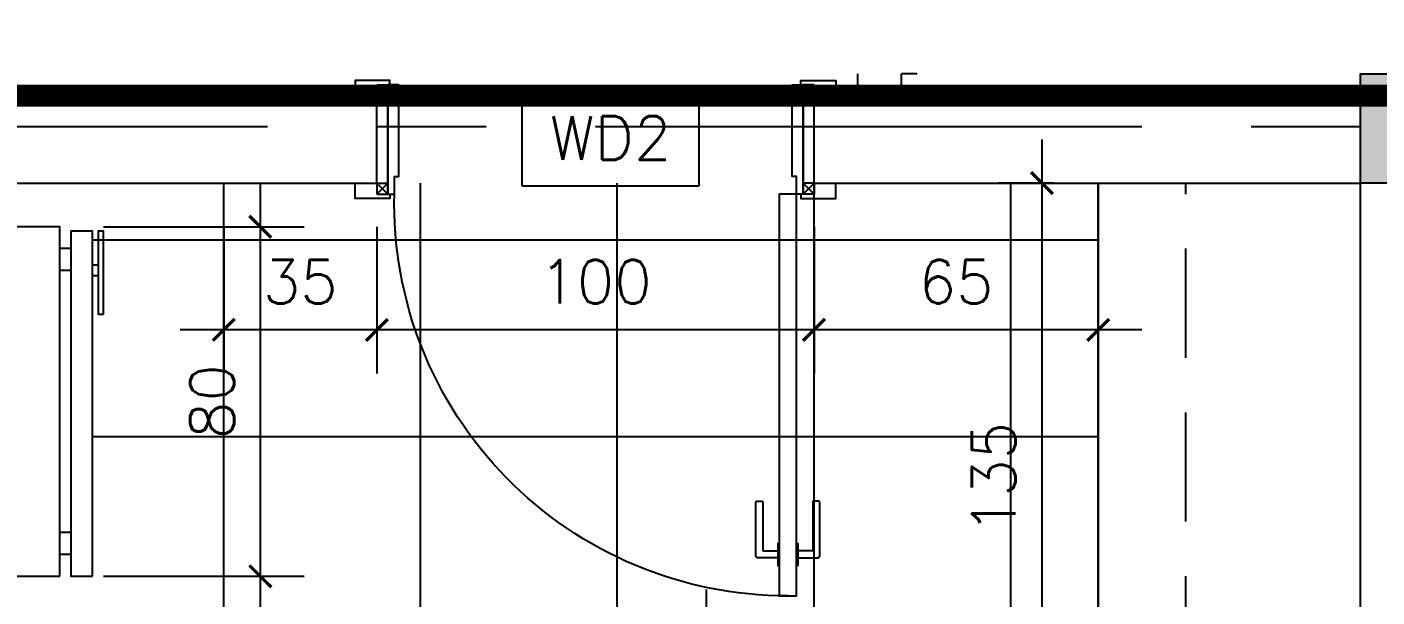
# Model space of a CAD drawing. Header units: centimetres. Extents: x -2623 to 107, y 3 to 2982.
# Drawn here: x -1710 to -1401.3, y 2033.2 to 2163.7 of the extents above; entities that cross this region are included whole.
import ezdxf
from ezdxf.xclip import XClip

# ---------------------------------------------------------------- set-up
doc = ezdxf.new("R2010")
doc.units = ezdxf.units.CM
doc.header["$LTSCALE"] = 100
doc.header["$MEASUREMENT"] = 0
doc.header["$XCLIPFRAME"] = 0
doc.header["$PDMODE"] = 35
for name, pattern in [('A0-01 FLOOR PLANS$0$HIDDEN', [0.375, 0.25, -0.125]), ('GRID$0$GRID$0$XREF GRID$0$GRIDS$0$CENTER', [2, 1.25, -0.25, 0.25, -0.25]), ('HIDDEN', [0.375, 0.25, -0.125])]:
    doc.linetypes.add(name, pattern=pattern)
for name, color, linetype in [('A0-01 FLOOR PLANS$0$COUNTERS', 85, 'Continuous'), ('A0-01 FLOOR PLANS$0$DOOR', 1, 'Continuous'), ('A0-01 FLOOR PLANS$0$KITCHEN', 11, 'Continuous'), ('A0-01 FLOOR PLANS$0$TEXT-SCHED', 3, 'Continuous'), ('A0-01 FLOOR PLANS$0$WALL-01', 7, 'Continuous'), ('A0-01 FLOOR PLANS$0$WINDOW', 1, 'Continuous'), ('COUNTERS', 85, 'Continuous'), ('DIM', 1, 'Continuous'), ('GRID$0$XREF GRID', 11, 'GRID$0$GRID$0$XREF GRID$0$GRIDS$0$CENTER'), ('HIDDEN -03', 8, 'HIDDEN'), ('ID_Flooring_02', 127, 'Continuous'), ('XREF GF COL$0$COLUMN', 6, 'Continuous'), ('XREF GF COL$0$COLUMN HATCH', 201, 'Continuous')]:
    doc.layers.add(name, color=color, linetype=linetype)
doc.styles.add('A0-01 FLOOR PLANS$0$A0-01 GROUND FLOOR PLAN - For Entry modification$0$ROMANS', font='romans')
doc.styles.add('ROMANS', font='romans')
doc.dimstyles.new('A0-01 FLOOR PLANS$0$A0-01 GROUND FLOOR PLAN - For Entry modification$0$text', dxfattribs={"dimtxt": 18, "dimasz": 10, "dimexe": 10, "dimexo": 10, "dimgap": -6, "dimtad": 1, "dimtih": 1, "dimtoh": 1, "dimdec": 0, "dimdsep": 46, "dimtxsty": 'A0-01 FLOOR PLANS$0$A0-01 GROUND FLOOR PLAN - For Entry modification$0$ROMANS', "dimblk1": 'A0-01 FLOOR PLANS$0$A0-01 GROUND FLOOR PLAN - For Entry modification$0$_ARCHTICK', "dimblk2": 'A0-01 FLOOR PLANS$0$A0-01 GROUND FLOOR PLAN - For Entry modification$0$_ARCHTICK', "dimsah": 1, "dimcen": 25, "dimdle": 10, "dimse1": 1, "dimse2": 1, "dimsd1": 1, "dimsd2": 1, "dimclrd": 1, "dimclre": 1, "dimclrt": 2, "dimadec": 0, "dimazin": 0, "dimtfac": 1, "dimtdec": 0, "dimtmove": 2, "dimatfit": 3, "dimldrblk": 'A0-01 FLOOR PLANS$0$A0-01 GROUND FLOOR PLAN - For Entry modification$0$_ARCHTICK', "dimfxl": 1, "dimtolj": 1, "dimtzin": 0, "dimarcsym": 0})
doc.dimstyles.new('AS-17-100', dxfattribs={"dimtxt": 10, "dimasz": 5, "dimexe": 10, "dimexo": 10, "dimgap": 6, "dimtad": 1, "dimtoh": 1, "dimdec": 0, "dimdsep": 46, "dimtxsty": 'ROMANS', "dimblk1": 'ARCHTICK', "dimblk2": 'ARCHTICK', "dimsah": 1, "dimcen": 25, "dimdle": 10, "dimclrd": 1, "dimclre": 1, "dimclrt": 2, "dimadec": 0, "dimazin": 0, "dimtfac": 1, "dimtdec": 0, "dimtofl": 0, "dimtmove": 2, "dimatfit": 3, "dimldrblk": 'ARCHTICK', "dimfxl": 1, "dimtolj": 1, "dimtzin": 0, "dimarcsym": 0})

# ---------------------------------------------------------------- blocks, each defined once
blk = doc.blocks.new('XREF GF COL')
at = {"layer": 'XREF GF COL$0$COLUMN HATCH'}
blk.add_hatch(color=256, dxfattribs=at).paths.add_polyline_path([(-11714.69592813422, 2153.000000000006), (-11714.69592813422, 2128.000000000006), (-11634.69592813422, 2128.000000000006), (-11634.69592813422, 2153.000000000006)])
at = {"layer": 'XREF GF COL$0$COLUMN'}
blk.add_lwpolyline([(-11714.69592813422, 2128.000000000006), (-11714.69592813422, 2153.000000000006), (-11634.69592813422, 2153.000000000006), (-11634.69592813422, 2128.000000000006)], close=True, dxfattribs=at)
blk = doc.blocks.new('GRID')
at = {"layer": 'GRID$0$XREF GRID'}
blk.add_line((-1969.804241438603, 2140.976995210325), (-230.2361929991464, 2140.976995210324), dxfattribs=at)
blk = doc.blocks.new('A0-01 FLOOR PLANS$0$A$C6A555936')
at = {"layer": 'A0-01 FLOOR PLANS$0$KITCHEN', "extrusion": (0, 0, -1)}
for p, q in [((-71.25000000023192, 61.25000000039745), (-71.25000000023192, 60.00000000068667)), ((-68.75000000008185, 61.25000000039745), (-68.75000000008185, 60.00000000068667)), ((-75.00000000009186, 55.00000000038744), (-75.00000000009186, 52.49999999950978)), ((-70.00000000015643, 55.00000000038744), (-70.00000000015643, 52.49999999950978)), ((-10.00000000023465, 55.00000000038744), (-10.00000000023465, 52.49999999950978)), ((-4.999999999935426, 55.00000000038744), (-4.999999999935426, 52.49999999950978))]:
    blk.add_line(p, q, dxfattribs=at)
at = {"layer": 'A0-01 FLOOR PLANS$0$KITCHEN', "flags": 128}
for points in [[(-60.00000000028558, 62.50000000010823), (-79.0000000000282, 62.50000000010823), (-79.0000000000282, 61.25000000039745), (-60.00000000028558, 61.25000000039745)], [(0, 60.00000000068667), (-79.0000000000282, 60.00000000068667), (-79.0000000000282, 55.00000000038744), (0, 55.00000000038744)], [(0, 52.49999999950978), (-80.0000000000282, 52.49999999950978), (-80.0000000000282, 0), (0, 0)]]:
    blk.add_lwpolyline(points, close=True, dxfattribs=at)
blk = doc.blocks.new('*D326')
at = {"layer": 'A0-01 FLOOR PLANS$0$TEXT-SCHED', "color": 1, "lineweight": -2, "transparency": 16777216}
for p, q in [((-1556.255680181178, 2149.349796241794), (-1596.827108752606, 2149.349796241794)), ((-1596.827108752606, 2149.349796241794), (-1596.827108752606, 2127.349796241794)), ((-1556.255680181178, 2127.349796241794), (-1556.255680181178, 2149.349796241794)), ((-1596.827108752606, 2127.349796241794), (-1556.255680181178, 2127.349796241794))]:
    blk.add_line(p, q, dxfattribs=at)
at = {"layer": 'Defpoints', "color": 0, "transparency": 16777216}
blk.add_point((-1576.541394466903, 2138.349796241794), dxfattribs=at)
blk.add_point((-1576.541394466903, 2138.349796241794), dxfattribs=at)
blk.add_point((-1576.541394466903, 2138.349796241794), dxfattribs=at)
at = {"layer": 'A0-01 FLOOR PLANS$0$TEXT-SCHED', "color": 2, "transparency": 16777216, "insert": (-1576.541394466892, 2138.349796241794), "char_height": 8, "width": 47.14285714285714, "attachment_point": 5, "style": 'A0-01 FLOOR PLANS$0$A0-01 GROUND FLOOR PLAN - For Entry modification$0$ROMANS'}
blk.add_mtext('\\A1;{\\H1.25x;WD2}', dxfattribs=at)
blk = doc.blocks.new('A0-01 FLOOR PLANS$0$A0-01 GROUND FLOOR PLAN - For Entry modification$0$_ARCHTICK')
at = {"color": 0, "linetype": 'ByBlock', "const_width": 0.15}
blk.add_lwpolyline([(-0.5, -0.5), (0.5, 0.5)], dxfattribs=at)
blk = doc.blocks.new('A0-01 FLOOR PLANS$0$DOOR 25CM')
at = {"layer": 'A0-01 FLOOR PLANS$0$DOOR'}
blk.add_lwpolyline([(-4739.051382942911, 1353.502083427588), (-4735.051382942907, 1353.502083427601), (-4735.051382942907, 1261.502083427614), (-4739.051382942911, 1261.502083427614)], close=True, dxfattribs=at)
for points in [[(-4739.051382943187, 1341.50208342759), (-4739.351382943187, 1341.50208342759), (-4739.351382943187, 1346.50208342759), (-4739.051382943187, 1346.50208342759)], [(-4735.051382943187, 1341.502083427588), (-4734.751382943188, 1341.50208342759), (-4734.751382943188, 1346.50208342759), (-4735.051382943187, 1346.50208342759)]]:
    blk.add_lwpolyline(points, dxfattribs=at)
for points in [[(-4739.351382943201, 1344.802083427599), (-4743.846896726278, 1344.802083427575, 0.41421356237155), (-4744.346896726278, 1344.302083427575), (-4744.346896726278, 1332.002083427572, 0.414213562373095), (-4744.146896726277, 1331.802083427571), (-4742.946896726276, 1331.802083427571, 0.4142135623727761), (-4742.746896726276, 1332.002083427572), (-4742.746896726265, 1343.002083427574, -0.4142135623705012), (-4742.546896726264, 1343.202083427573), (-4739.35138294319, 1343.202083427598)], [(-4734.751382943174, 1344.802083427599), (-4730.255869160097, 1344.802083427575, -0.41421356237155), (-4729.755869160101, 1344.302083427575), (-4729.755869160101, 1332.002083427572, -0.414213562373095), (-4729.955869160098, 1331.802083427571), (-4731.155869160099, 1331.802083427571, -0.4142135623727761), (-4731.355869160099, 1332.002083427572), (-4731.35586916011, 1343.002083427574, 0.4142135623705012), (-4731.555869160111, 1343.202083427573), (-4734.751382943188, 1343.202083427598)]]:
    blk.add_lwpolyline(points, format="xyb", dxfattribs=at)
blk.add_arc((-4737.113584676754, 1263.562647144771), 89.93945779204935, 89.96037448751443, 181.3127934952219, dxfattribs=at)
blk = doc.blocks.new('A0-01 FLOOR PLANS$0$90-20')
at = {"layer": 'A0-01 FLOOR PLANS$0$DOOR', "linetype": 'Continuous'}
for p, q in [((9747.897841498716, -4222.927182984639), (9747.897841498716, -4225.427182984628)), ((9857.875893587692, -4222.927182984639), (9857.875893587692, -4225.427182984628)), ((9747.897841498927, -4247.927182985461), (9747.897841498927, -4245.427182985455)), ((9755.397841498909, -4247.927182985479), (9755.397841498909, -4245.427182985491)), ((9850.375893587929, -4247.927182985479), (9850.375893587929, -4245.427182985491)), ((9857.87589358791, -4247.927182985461), (9857.87589358791, -4245.427182985455))]:
    blk.add_line(p, q, dxfattribs=at)
at = {"layer": 'A0-01 FLOOR PLANS$0$DOOR'}
for p, q in [((9752.89784149869, -4225.427182984625), (9752.89784149869, -4222.927182984628)), ((9752.89784149869, -4222.927182984616), (9755.39784149869, -4222.927182984614)), ((9755.39784149869, -4222.927182984628), (9752.897841498694, -4225.427182984625)), ((9755.397841498687, -4225.427182984628), (9752.89784149869, -4222.927182984628)), ((9852.875893587718, -4222.927182984616), (9850.375893587718, -4222.927182984614)), ((9850.375893587718, -4222.927182984628), (9852.875893587714, -4225.427182984625)), ((9850.375893587721, -4225.427182984628), (9852.875893587718, -4222.927182984628)), ((9852.875893587718, -4225.427182984625), (9852.875893587718, -4222.927182984628)), ((9752.897841498683, -4225.427182984625), (9755.397841498687, -4225.427182984628)), ((9852.875893587725, -4225.427182984625), (9850.375893587721, -4225.427182984628)), ((9752.897841498909, -4245.427182985457), (9752.897841498909, -4247.927182985479)), ((9755.397841498909, -4247.927182985479), (9752.897841498905, -4245.427182985455)), ((9755.397841498901, -4245.427182985479), (9752.897841498909, -4247.927182985479)), ((9752.897841498952, -4245.427182985457), (9755.39784149893, -4245.427182985479)), ((9752.89784149893, -4247.927182985455), (9755.397841498905, -4247.927182985501)), ((9850.375893587929, -4247.927182985479), (9852.875893587932, -4245.427182985455)), ((9850.375893587936, -4245.427182985479), (9852.875893587929, -4247.927182985479)), ((9852.875893587885, -4245.427182985457), (9850.375893587907, -4245.427182985479)), ((9852.875893587907, -4247.927182985455), (9850.375893587932, -4247.927182985501)), ((9852.875893587929, -4245.427182985457), (9852.875893587929, -4247.927182985479))]:
    blk.add_line(p, q, dxfattribs=at)
for points in [[(9755.89784149869, -4222.927182984636), (9755.89784149869, -4221.927182984636), (9747.897841498705, -4221.927182984645), (9747.897841498716, -4222.927182984639)], [(9755.397841498687, -4222.927182984628), (9755.397841498687, -4247.92718298465)], [(9755.39784149869, -4222.927182984614), (9756.89784149869, -4222.927182984616), (9756.897841498687, -4226.927182984618), (9757.89784149869, -4226.927182984618), (9757.897841498905, -4247.927182985491), (9755.397841498905, -4247.927182985491), (9755.397841498687, -4222.927182984614)], [(9850.375893587718, -4222.927182984614), (9848.875893587718, -4222.927182984616), (9848.875893587721, -4226.927182984618), (9847.875893587718, -4226.927182984618), (9847.875893587932, -4247.927182985491), (9850.375893587932, -4247.927182985491), (9850.375893587721, -4222.927182984614)], [(9849.875893587718, -4222.927182984636), (9849.875893587718, -4221.927182984636), (9857.875893587703, -4221.927182984645), (9857.875893587692, -4222.927182984639)], [(9850.375893587721, -4222.927182984628), (9850.375893587721, -4247.92718298465)], [(9755.897841498905, -4247.927182985464), (9755.897841498905, -4248.927182985464), (9747.897841498923, -4248.927182985453), (9747.897841498927, -4247.927182985461)], [(9849.875893587932, -4247.927182985464), (9849.875893587932, -4248.927182985464), (9857.875893587914, -4248.927182985453), (9857.87589358791, -4247.927182985461)]]:
    blk.add_lwpolyline(points, dxfattribs=at)
at = {"layer": 'A0-01 FLOOR PLANS$0$DOOR', "linetype": 'Continuous', "xscale": -1}
blk.add_blockref('A0-01 FLOOR PLANS$0$DOOR 25CM', (5021.846458555783, -5484.429266412229), dxfattribs=at)
blk = doc.blocks.new('A0-01 FLOOR PLANS$0$80-10')
at = {"layer": 'A0-01 FLOOR PLANS$0$DOOR', "linetype": 'Continuous'}
for p, q in [((9975.307517767222, -4467.927182984638), (9975.307517767222, -4470.427182984628)), ((10075.2855698562, -4467.927182984638), (10075.2855698562, -4470.427182984628)), ((9975.307517767433, -4482.927182984629), (9975.307517767433, -4480.427182984624)), ((9982.807517767415, -4482.927182984648), (9982.807517767415, -4480.427182984659)), ((10067.78556985643, -4482.927182984648), (10067.78556985643, -4480.427182984659)), ((10075.28556985642, -4482.927182984629), (10075.28556985642, -4480.427182984624))]:
    blk.add_line(p, q, dxfattribs=at)
at = {"layer": 'A0-01 FLOOR PLANS$0$DOOR'}
for p, q in [((9980.307517767196, -4467.927182984615), (9982.807517767196, -4467.927182984613)), ((9980.307517767196, -4470.427182984624), (9980.307517767196, -4467.927182984628)), ((9982.807517767196, -4467.927182984628), (9980.3075177672, -4470.427182984624)), ((9982.807517767193, -4470.427182984628), (9980.307517767196, -4467.927182984628)), ((9980.307517767189, -4470.427182984624), (9982.807517767193, -4470.427182984628)), ((10070.28556985622, -4467.927182984615), (10067.78556985622, -4467.927182984613)), ((10067.78556985622, -4467.927182984628), (10070.28556985622, -4470.427182984624)), ((10067.78556985623, -4470.427182984628), (10070.28556985622, -4467.927182984628)), ((10070.28556985623, -4470.427182984624), (10067.78556985623, -4470.427182984628)), ((10070.28556985622, -4470.427182984624), (10070.28556985622, -4467.927182984628)), ((9980.307517767415, -4480.427182984626), (9980.307517767415, -4482.927182984648)), ((9982.807517767415, -4482.927182984648), (9980.30751776741, -4480.427182984624)), ((9982.807517767407, -4480.427182984648), (9980.307517767415, -4482.927182984648)), ((9980.307517767458, -4480.427182984626), (9982.807517767436, -4480.427182984648)), ((9980.307517767436, -4482.927182984624), (9982.80751776741, -4482.927182984669)), ((10067.78556985643, -4482.927182984648), (10070.28556985644, -4480.427182984624)), ((10067.78556985644, -4480.427182984648), (10070.28556985643, -4482.927182984648)), ((10070.28556985639, -4480.427182984626), (10067.78556985641, -4480.427182984648)), ((10070.28556985641, -4482.927182984624), (10067.78556985644, -4482.927182984669)), ((10070.28556985643, -4480.427182984626), (10070.28556985643, -4482.927182984648))]:
    blk.add_line(p, q, dxfattribs=at)
for points in [[(9983.307517767196, -4467.927182984635), (9983.307517767196, -4466.927182984635), (9975.30751776721, -4466.927182984644), (9975.307517767222, -4467.927182984638)], [(10067.28556985622, -4467.927182984635), (10067.28556985622, -4466.927182984635), (10075.28556985621, -4466.927182984644), (10075.2855698562, -4467.927182984638)], [(9982.807517767193, -4467.927182984628), (9982.807517767193, -4482.927182983819)], [(9982.807517767196, -4467.927182984613), (9984.307517767196, -4467.927182984615), (9984.307517767193, -4471.927182984617), (9985.307517767196, -4471.927182984617), (9985.30751776741, -4482.927182984659), (9982.80751776741, -4482.927182984659), (9982.807517767193, -4467.927182984613)], [(10067.78556985622, -4467.927182984613), (10066.28556985622, -4467.927182984615), (10066.28556985623, -4471.927182984617), (10065.28556985622, -4471.927182984617), (10065.28556985644, -4482.927182984659), (10067.78556985644, -4482.927182984659), (10067.78556985623, -4467.927182984613)], [(10067.78556985623, -4467.927182984628), (10067.78556985623, -4482.927182983819)], [(9983.30751776741, -4482.927182984633), (9983.30751776741, -4483.927182984633), (9975.307517767429, -4483.927182984622), (9975.307517767433, -4482.927182984629)], [(10067.28556985644, -4482.927182984633), (10067.28556985644, -4483.927182984633), (10075.28556985642, -4483.927182984622), (10075.28556985642, -4482.927182984629)]]:
    blk.add_lwpolyline(points, dxfattribs=at)
at = {"layer": 'A0-01 FLOOR PLANS$0$DOOR', "linetype": 'Continuous', "xscale": -0.8912784107417012, "yscale": 0.8912784107417012, "zscale": 0.8912784107417012}
blk.add_blockref('A0-01 FLOOR PLANS$0$DOOR 25CM', (5764.058446397548, -5592.276755049324), dxfattribs=at)
blk = doc.blocks.new('_ARCHTICK')
at = {"color": 0, "linetype": 'ByBlock', "const_width": 0.15}
blk.add_lwpolyline([(-0.5, -0.5), (0.5, 0.5)], dxfattribs=at)
blk = doc.blocks.new('*D15')
at = {"layer": 'Defpoints', "color": 0, "transparency": 16777216}
for p in [(-1575.000000000001, 2025.000000000001), (-1575.000000000001, 1980.000000000001), (-1554.682801804059, 1980.000000000001)]:
    blk.add_point(p, dxfattribs=at)
at = {"layer": 'DIM', "color": 1, "lineweight": -2, "transparency": 16777216}
for p, q in [((-1554.682801804059, 2035.000000000001), (-1554.682801804059, 1970.000000000001)), ((-1565.000000000001, 2025.000000000001), (-1544.682801804059, 2025.000000000001)), ((-1565.000000000001, 1980.000000000001), (-1544.682801804059, 1980.000000000001))]:
    blk.add_line(p, q, dxfattribs=at)
at = {"layer": 'DIM', "color": 1, "lineweight": -2, "transparency": 16777216, "xscale": 5, "yscale": 5, "zscale": 5}
for p, rotation in [((-1554.682801804059, 2025.000000000001), 90), ((-1554.682801804059, 1980.000000000001), 270)]:
    blk.add_blockref('_ARCHTICK', p, dxfattribs=dict(at, rotation=rotation))
at = {"layer": 'DIM', "color": 2, "transparency": 16777216, "insert": (-1565.682801804058, 2002.500000000001), "char_height": 10, "attachment_point": 5, "rotation": 90, "style": 'ROMANS'}
blk.add_mtext('\\A1;45', dxfattribs=at)
blk = doc.blocks.new('*D16')
at = {"layer": 'Defpoints', "color": 0, "transparency": 16777216}
for p in [(-1465, 2128.000000000006), (-1477.906547543665, 1993.000000000006), (-1460.511928876206, 1993.000000000006)]:
    blk.add_point(p, dxfattribs=at)
at = {"layer": 'DIM', "color": 1, "lineweight": -2, "transparency": 16777216}
for p, q in [((-1477.906547543665, 2138.000000000006), (-1477.906547543665, 1983.000000000006)), ((-1475, 2128.000000000006), (-1487.906547543665, 2128.000000000006)), ((-1470.511928876206, 1993.000000000006), (-1487.906547543665, 1993.000000000006))]:
    blk.add_line(p, q, dxfattribs=at)
at = {"layer": 'DIM', "color": 1, "lineweight": -2, "transparency": 16777216, "xscale": 5, "yscale": 5, "zscale": 5}
for p, rotation in [((-1477.906547543665, 2128.000000000006), 90), ((-1477.906547543665, 1993.000000000006), 270)]:
    blk.add_blockref('_ARCHTICK', p, dxfattribs=dict(at, rotation=rotation))
at = {"layer": 'DIM', "color": 2, "transparency": 16777216, "insert": (-1488.906547543664, 2060.500000000006), "char_height": 10, "attachment_point": 5, "rotation": 90, "style": 'ROMANS'}
blk.add_mtext('\\A1;135', dxfattribs=at)
blk = doc.blocks.new('*D25')
at = {"layer": 'Defpoints', "color": 0, "transparency": 16777216}
for p in [(-1702.500000000834, 2118.000000000007), (-1702.500000000834, 2037.999999999979), (-1656.642929688816, 2037.999999999979)]:
    blk.add_point(p, dxfattribs=at)
at = {"layer": 'DIM', "color": 1, "lineweight": -2, "transparency": 16777216}
for p, q in [((-1656.642929688816, 2128.000000000007), (-1656.642929688816, 2027.999999999979)), ((-1692.500000000834, 2118.000000000007), (-1646.642929688816, 2118.000000000007)), ((-1692.500000000834, 2037.999999999979), (-1646.642929688816, 2037.999999999979))]:
    blk.add_line(p, q, dxfattribs=at)
at = {"layer": 'DIM', "color": 1, "lineweight": -2, "transparency": 16777216, "xscale": 5, "yscale": 5, "zscale": 5}
for p, rotation in [((-1656.642929688816, 2118.000000000007), 90), ((-1656.642929688816, 2037.999999999979), 270)]:
    blk.add_blockref('_ARCHTICK', p, dxfattribs=dict(at, rotation=rotation))
at = {"layer": 'DIM', "color": 2, "transparency": 16777216, "insert": (-1667.642929688815, 2077.999999999993), "char_height": 10, "attachment_point": 5, "rotation": 90, "style": 'ROMANS'}
blk.add_mtext('\\A1;80', dxfattribs=at)
blk = doc.blocks.new('*D26')
at = {"layer": 'Defpoints', "color": 0, "transparency": 16777216}
for p in [(-1702.500000000834, 2037.999999999979), (-1695.000000000001, 1948.000000000007), (-1656.64292968882, 1948.000000000007)]:
    blk.add_point(p, dxfattribs=at)
at = {"layer": 'DIM', "color": 1, "lineweight": -2, "transparency": 16777216}
for p, q in [((-1656.64292968882, 2047.999999999979), (-1656.64292968882, 1938.000000000007)), ((-1692.500000000834, 2037.999999999979), (-1646.64292968882, 2037.999999999979)), ((-1685.000000000001, 1948.000000000007), (-1646.64292968882, 1948.000000000007))]:
    blk.add_line(p, q, dxfattribs=at)
at = {"layer": 'DIM', "color": 1, "lineweight": -2, "transparency": 16777216, "xscale": 5, "yscale": 5, "zscale": 5}
for p, rotation in [((-1656.64292968882, 2037.999999999979), 90), ((-1656.64292968882, 1948.000000000007), 270)]:
    blk.add_blockref('_ARCHTICK', p, dxfattribs=dict(at, rotation=rotation))
at = {"layer": 'DIM', "color": 2, "transparency": 16777216, "insert": (-1667.642929688819, 1992.999999999993), "char_height": 10, "attachment_point": 5, "rotation": 90, "style": 'ROMANS'}
blk.add_mtext('\\A1;90', dxfattribs=at)
blk = doc.blocks.new('*D32')
at = {"layer": 'Defpoints', "color": 0, "transparency": 16777216}
for p in [(-1530, 2128.000000000005), (-1465, 2128.000000000005), (-1530, 2094.405020866646)]:
    blk.add_point(p, dxfattribs=at)
at = {"layer": 'DIM', "color": 1, "lineweight": -2, "transparency": 16777216}
for p, q in [((-1530, 2118.000000000005), (-1530, 2084.405020866646)), ((-1465, 2118.000000000005), (-1465, 2084.405020866646)), ((-1455, 2094.405020866646), (-1540, 2094.405020866646))]:
    blk.add_line(p, q, dxfattribs=at)
at = {"layer": 'DIM', "color": 1, "lineweight": -2, "transparency": 16777216, "xscale": 5, "yscale": 5, "zscale": 5, "rotation": 180}
blk.add_blockref('_ARCHTICK', (-1530, 2094.405020866646), dxfattribs=at)
at = {"layer": 'DIM', "color": 1, "lineweight": -2, "transparency": 16777216, "xscale": 5, "yscale": 5, "zscale": 5}
blk.add_blockref('_ARCHTICK', (-1465, 2094.405020866646), dxfattribs=at)
at = {"layer": 'DIM', "color": 2, "transparency": 16777216, "insert": (-1497.5, 2105.405020866646), "char_height": 10, "attachment_point": 5, "style": 'ROMANS'}
blk.add_mtext('\\A1;65', dxfattribs=at)
blk = doc.blocks.new('*D33')
at = {"layer": 'Defpoints', "color": 0, "transparency": 16777216}
for p in [(-1629.978052089034, 2128.000000000369), (-1530, 2128.000000000005), (-1629.978052089034, 2094.405020866646)]:
    blk.add_point(p, dxfattribs=at)
at = {"layer": 'DIM', "color": 1, "lineweight": -2, "transparency": 16777216}
for p, q in [((-1629.978052089034, 2118.000000000369), (-1629.978052089034, 2084.405020866646)), ((-1530, 2118.000000000005), (-1530, 2084.405020866646)), ((-1520, 2094.405020866646), (-1639.978052089034, 2094.405020866646))]:
    blk.add_line(p, q, dxfattribs=at)
at = {"layer": 'DIM', "color": 1, "lineweight": -2, "transparency": 16777216, "xscale": 5, "yscale": 5, "zscale": 5, "rotation": 180}
blk.add_blockref('_ARCHTICK', (-1629.978052089034, 2094.405020866646), dxfattribs=at)
at = {"layer": 'DIM', "color": 1, "lineweight": -2, "transparency": 16777216, "xscale": 5, "yscale": 5, "zscale": 5}
blk.add_blockref('_ARCHTICK', (-1530, 2094.405020866646), dxfattribs=at)
at = {"layer": 'DIM', "color": 2, "transparency": 16777216, "insert": (-1579.989026044517, 2105.405020866646), "char_height": 10, "attachment_point": 5, "style": 'ROMANS'}
blk.add_mtext('\\A1;100', dxfattribs=at)
blk = doc.blocks.new('*D34')
at = {"layer": 'Defpoints', "color": 0, "transparency": 16777216}
for p in [(-1665, 2128.00000000018), (-1629.978052089034, 2128.000000000369), (-1665, 2094.405020866646)]:
    blk.add_point(p, dxfattribs=at)
at = {"layer": 'DIM', "color": 1, "lineweight": -2, "transparency": 16777216}
for p, q in [((-1665, 2118.00000000018), (-1665, 2084.405020866646)), ((-1629.978052089034, 2118.000000000369), (-1629.978052089034, 2084.405020866646)), ((-1619.978052089034, 2094.405020866646), (-1675, 2094.405020866646))]:
    blk.add_line(p, q, dxfattribs=at)
at = {"layer": 'DIM', "color": 1, "lineweight": -2, "transparency": 16777216, "xscale": 5, "yscale": 5, "zscale": 5, "rotation": 180}
blk.add_blockref('_ARCHTICK', (-1665, 2094.405020866646), dxfattribs=at)
at = {"layer": 'DIM', "color": 1, "lineweight": -2, "transparency": 16777216, "xscale": 5, "yscale": 5, "zscale": 5}
blk.add_blockref('_ARCHTICK', (-1629.978052089034, 2094.405020866646), dxfattribs=at)
at = {"layer": 'DIM', "color": 2, "transparency": 16777216, "insert": (-1647.489026044517, 2105.405020866646), "char_height": 10, "attachment_point": 5, "style": 'ROMANS'}
blk.add_mtext('\\A1;35', dxfattribs=at)
blk = doc.blocks.new('A0-01 FLOOR PLANS')
at = {"layer": 'A0-01 FLOOR PLANS$0$COUNTERS'}
blk.add_line((-1465, 1768.000000000005), (-1465, 2128.000000000005), dxfattribs=at)
at = {"layer": 'A0-01 FLOOR PLANS$0$COUNTERS', "linetype": 'A0-01 FLOOR PLANS$0$HIDDEN'}
blk.add_line((-1445, 2013.000000000005), (-1445, 2128.000000000005), dxfattribs=at)
at = {"layer": 'A0-01 FLOOR PLANS$0$WALL-01'}
for p, q in [((-1520, 2148.000000000005), (-1520, 2158.000000000005)), ((-1510, 2148.000000000005), (-1510, 2158.000000000005)), ((-1755, 2148.000000000005), (-1629.978052089034, 2148.000000000369)), ((-1629.978052089034, 2128.000000000369), (-1629.978052089034, 2148.000000000369)), ((-1530, 2128.000000000005), (-1530, 2148.000000000005)), ((-1530, 2148.000000000005), (-1520, 2148.000000000005)), ((-1510, 2148.000000000005), (-1350, 2148.000000000005)), ((-1755, 2128.000000000005), (-1629.978052089034, 2128.000000000369)), ((-1530, 2128.000000000005), (-1405, 2128.000000000005)), ((-1405, 1648.000000000005), (-1405, 2128.000000000005))]:
    blk.add_line(p, q, dxfattribs=at)
at = {"layer": 'A0-01 FLOOR PLANS$0$DOOR', "xscale": -1, "rotation": 270}
blk.add_blockref('A0-01 FLOOR PLANS$0$80-10', (2960.427182984623, -7822.307517767229), dxfattribs=at)
at = {"layer": 'A0-01 FLOOR PLANS$0$DOOR', "rotation": 180}
blk.add_blockref('A0-01 FLOOR PLANS$0$90-20', (8222.897841498689, -2097.427182984262), dxfattribs=at)
at = {"layer": 'A0-01 FLOOR PLANS$0$KITCHEN', "rotation": 270}
blk.add_blockref('A0-01 FLOOR PLANS$0$A$C6A555936', (-1755.000000000342, 2037.999999999978), dxfattribs=at)
at = {"layer": 'A0-01 FLOOR PLANS$0$WALL-01'}
blk.add_blockref('GRID', (0, 0), dxfattribs=at)
at = {"layer": 'A0-01 FLOOR PLANS$0$WINDOW'}
blk.add_blockref('XREF GF COL', (10309.69592813422, 0), dxfattribs=at)
at = {"layer": 'A0-01 FLOOR PLANS$0$TEXT-SCHED'}
dim = blk.add_linear_dim(base=(-1576.541394466903, 2138.349796241794), p1=(-1576.541394466903, 2138.349796241794), p2=(-1576.541394466903, 2138.349796241794), text='{\\H1.25x;WD2}', dimstyle='A0-01 FLOOR PLANS$0$A0-01 GROUND FLOOR PLAN - For Entry modification$0$text', override={"dimtxt": 8, "dimgap": -6, "dimclrt": 2}, dxfattribs=at)
dim.commit()
dim.dimension.update_dxf_attribs({"geometry": '*D326', "text_midpoint": (-1576.541394466892, 2138.349796241794), "dimtype": 128})

msp = doc.modelspace()

# ---------------------------------------------------------------- linework, layer by layer
at = {"layer": 'COUNTERS'}
msp.add_lwpolyline([(-1465, 2128.000000000005), (-1465, 1768.000000000005), (-1405, 1768.000000000005)], dxfattribs=at)
at = {"layer": 'HIDDEN -03', "color": 6, "linetype": 'HIDDEN', "const_width": 5}
msp.add_lwpolyline([(-1780, 2148.000000000005), (-1385, 2148.000000000005), (-1385, 1638.000000000006), (-1780, 1638.000000000006)], close=True, dxfattribs=at)
at = {"layer": 'ID_Flooring_02', "linetype": 'Continuous'}
for p, q in [((-1665, 1708.000000000006), (-1665, 2128.00000000018)), ((-1620, 1708.000000000006), (-1620, 2128.00000000018)), ((-1575, 1708.000000000006), (-1575, 2128.00000000018)), ((-1530, 1708.000000000006), (-1530, 2128.00000000018)), ((-1485, 1648.000000000005), (-1485, 2128.00000000018)), ((-1695.000000001184, 2115), (-1465, 2115)), ((-1695.000000001053, 2070), (-1465, 2070))]:
    msp.add_line(p, q, dxfattribs=at)

# ---------------------------------------------------------------- block references
at = {"layer": 'DIM'}
ref = msp.add_blockref('A0-01 FLOOR PLANS', (0, 0), dxfattribs=at)
XClip(ref).set_block_clipping_path([(-1780, 1638.000000000006), (-1385, 2153.000000000006)])

# ---------------------------------------------------------------- dimensions: what is measured, and where the dimension line sits
for base, p1, p2, picture, middle in [((-1477.906547543665, 1993.000000000006), (-1465, 2128.000000000005), (-1460.511928876205, 1993.000000000005), '*D16', (-1488.906547543664, 2060.500000000006)), ((-1656.642929688816, 2037.999999999979), (-1702.500000000833, 2118.000000000006), (-1702.500000000833, 2037.999999999978), '*D25', (-1667.642929688815, 2077.999999999993)), ((-1656.64292968882, 1948.000000000007), (-1702.500000000833, 2037.999999999978), (-1695, 1948.000000000006), '*D26', (-1667.642929688819, 1992.999999999993)), ((-1554.682801804059, 1980.000000000001), (-1575, 2025), (-1575, 1980), '*D15', (-1565.682801804058, 2002.500000000001))]:
    dim = msp.add_linear_dim(base=base, p1=p1, p2=p2, angle=90, dimstyle='AS-17-100', dxfattribs=at)
    dim.commit()
    dim.dimension.update_dxf_attribs({"geometry": picture, "text_midpoint": middle})
for base, p1, p2, picture, middle in [((-1665, 2094.405020866646), (-1629.978052089034, 2128.000000000369), (-1665, 2128.00000000018), '*D34', (-1647.489026044517, 2105.405020866646)), ((-1629.978052089034, 2094.405020866646), (-1530, 2128.000000000005), (-1629.978052089034, 2128.000000000369), '*D33', (-1579.989026044517, 2105.405020866646)), ((-1530, 2094.405020866646), (-1465, 2128.000000000005), (-1530, 2128.000000000005), '*D32', (-1497.5, 2105.405020866646))]:
    dim = msp.add_linear_dim(base=base, p1=p1, p2=p2, dimstyle='AS-17-100', dxfattribs=at)
    dim.commit()
    dim.dimension.update_dxf_attribs({"geometry": picture, "text_midpoint": middle})

doc.saveas('drawing.dxf')
